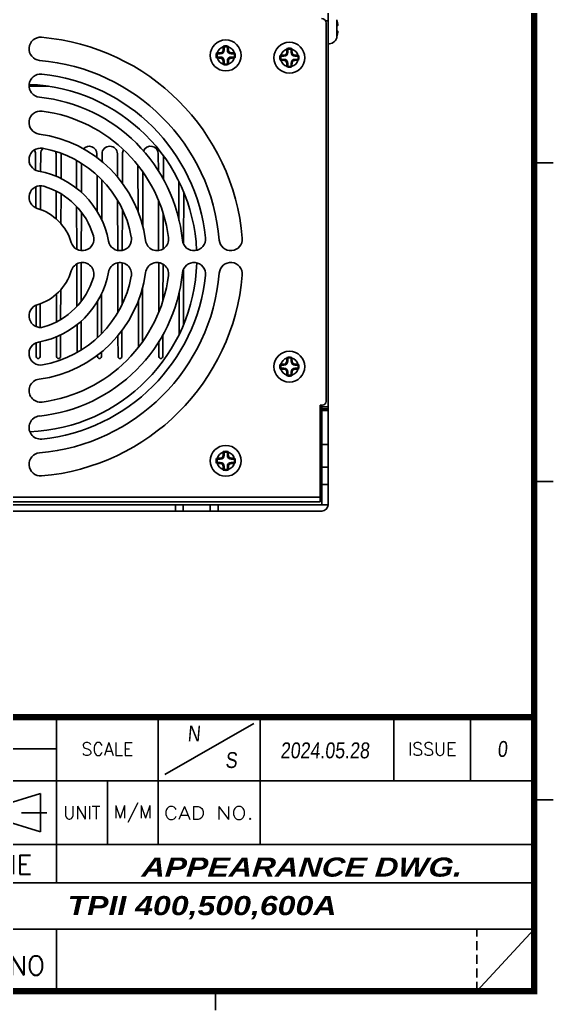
# Model space of a CAD drawing. Header units: millimetres. Extents: x 7299 to 8631, y -553 to 367.
# Drawn here: x 8493.3 to 8631.5, y -551.8 to -295.3 of the extents above; entities that cross this region are included whole.
import ezdxf
from ezdxf.enums import TextEntityAlignment as Align

# ---------------------------------------------------------------- set-up
doc = ezdxf.new("R2010")
doc.units = ezdxf.units.MM
doc.linetypes.add('HIDDEN', pattern=[3.525, 2.35, -1.175])
doc.layers.get('0').update_dxf_attribs({"linetype": 'CONTINUOUS'})
doc.styles.add('N', font='arialbi.ttf', dxfattribs={"width": 0.8, "oblique": 5})
doc.styles.add('OMI-1', font='arial.ttf', dxfattribs={"oblique": 1})
doc.styles.add('SIM', font='simplex')

msp = doc.modelspace()

# ---------------------------------------------------------------- linework, layer by layer
at = {"color": 7, "linetype": 'Continuous'}
for p, q in [((8573.12, -420.89), (8573.12, -164.09)), ((8572.41, -295.49), (8573.12, -295.49)), ((8572.62, -394.09), (8572.62, -296.09)), ((8575.38, -296.85), (8575.59, -296.81)), ((8575.38, -298.12), (8575.38, -296.85)), ((8575.43, -296.84), (8575.43, -295.26)), ((8575.59, -298.16), (8575.38, -298.12)), ((8575.38, -299.96), (8575.38, -299.87)), ((8575.43, -299.71), (8575.43, -298.13)), ((8546.21, -303.07), (8546.21, -302.27)), ((8547.04, -302.27), (8547.04, -303.07)), ((8544.41, -304.07), (8545.21, -304.07)), ((8545.21, -304.9), (8544.41, -304.9)), ((8545.21, -304.07), (8545.21, -303.79)), ((8545.21, -304.9), (8545.21, -305.18)), ((8546.21, -303.07), (8545.93, -303.07)), ((8547.04, -303.07), (8547.32, -303.07)), ((8548.04, -304.07), (8548.04, -303.79)), ((8548.04, -304.07), (8548.83, -304.07)), ((8548.83, -304.9), (8548.04, -304.9)), ((8548.04, -304.9), (8548.04, -305.18)), ((8560.91, -304.67), (8561.71, -304.67)), ((8561.71, -304.67), (8561.71, -304.41)), ((8562.71, -303.67), (8562.45, -303.67)), ((8562.71, -303.67), (8562.71, -302.87)), ((8563.54, -302.87), (8563.54, -303.67)), ((8563.54, -303.67), (8563.79, -303.67)), ((8564.54, -304.67), (8564.54, -304.41)), ((8564.54, -304.67), (8565.33, -304.67)), ((8546.21, -305.9), (8545.93, -305.9)), ((8546.21, -306.7), (8546.21, -305.9)), ((8547.04, -305.9), (8547.32, -305.9)), ((8547.04, -305.9), (8547.04, -306.7)), ((8561.71, -305.5), (8560.91, -305.5)), ((8561.71, -305.5), (8561.71, -305.76)), ((8562.71, -306.5), (8562.45, -306.5)), ((8562.71, -307.3), (8562.71, -306.5)), ((8563.54, -306.5), (8563.79, -306.5)), ((8563.54, -306.5), (8563.54, -307.3)), ((8565.33, -305.5), (8564.54, -305.5)), ((8564.54, -305.5), (8564.54, -305.76)), ((8495.66, -312.49), (8500.7, -312.49)), ((8497.38, -334.2), (8497.36, -329.98)), ((8498.68, -329.98), (8498.67, -334.57)), ((8502.68, -335.79), (8502.66, -329.98)), ((8503.98, -329.98), (8503.96, -336.38)), ((8513.27, -330.99), (8513.26, -329.98)), ((8514.58, -329.98), (8514.58, -331.98)), ((8518.58, -335.97), (8518.56, -329.98)), ((8519.88, -329.98), (8519.86, -337.63)), ((8529.18, -334.44), (8529.16, -329.98)), ((8530.48, -330.47), (8530.46, -336.61)), ((8507.99, -338.89), (8507.97, -331.7)), ((8509.27, -332.48), (8509.25, -339.97)), ((8523.91, -344.98), (8523.87, -332.99)), ((8513.31, -344.88), (8513.28, -335.52)), ((8525.17, -334.69), (8525.12, -348.77)), ((8497.4, -343.96), (8497.39, -338.53)), ((8498.66, -338.25), (8498.64, -344.41)), ((8514.56, -336.75), (8514.53, -347.18)), ((8534.51, -347.23), (8534.48, -337.14)), ((8502.71, -346.85), (8502.69, -339.64)), ((8503.95, -340.35), (8503.93, -348.07)), ((8535.75, -339.92), (8535.71, -353.38)), ((8508.04, -354.69), (8508, -343.64)), ((8518.64, -354.98), (8518.6, -342.01)), ((8529.24, -355.02), (8529.2, -342.03)), ((8509.24, -345.11), (8509.21, -355.03)), ((8519.84, -344.32), (8519.81, -354.99)), ((8530.43, -345.41), (8530.41, -354.59)), ((8508.08, -369.44), (8508.05, -358.48)), ((8509.2, -358.14), (8509.17, -368.16)), ((8518.69, -371.02), (8518.65, -358.19)), ((8519.8, -358.18), (8519.76, -368.99)), ((8529.29, -370.95), (8529.25, -358.15)), ((8530.4, -358.58), (8530.37, -367.95)), ((8535.69, -359.83), (8535.65, -374.31)), ((8502.79, -373.48), (8502.77, -366.27)), ((8503.88, -365.16), (8503.85, -372.88)), ((8514.47, -366.11), (8514.44, -376.56)), ((8525.08, -364.57), (8525.04, -378.68)), ((8534.6, -376.58), (8534.57, -365.71)), ((8497.5, -374.69), (8497.48, -369.18)), ((8498.56, -368.79), (8498.55, -374.92)), ((8513.41, -377.53), (8513.38, -368.17)), ((8524.01, -380), (8523.98, -368.01)), ((8508.12, -381.4), (8508.1, -374.2)), ((8509.15, -373.29), (8509.13, -380.79)), ((8503.84, -376.85), (8503.82, -382.49)), ((8519.74, -375.7), (8519.72, -382.49)), ((8530.34, -376.79), (8530.32, -382.49)), ((8497.52, -382.49), (8497.51, -378.92)), ((8498.54, -378.63), (8498.52, -382.49)), ((8502.82, -382.49), (8502.8, -377.33)), ((8518.72, -382.49), (8518.7, -377.07)), ((8529.32, -382.49), (8529.31, -378.53)), ((8513.42, -382.49), (8513.42, -382.07)), ((8514.43, -381.31), (8514.42, -382.49)), ((8560.91, -384.67), (8561.71, -384.67)), ((8561.71, -384.67), (8561.71, -384.41)), ((8562.71, -383.67), (8562.45, -383.67)), ((8562.71, -383.67), (8562.71, -382.87)), ((8563.54, -382.87), (8563.54, -383.67)), ((8563.54, -383.67), (8563.79, -383.67)), ((8564.54, -384.67), (8564.54, -384.41)), ((8564.54, -384.67), (8565.33, -384.67)), ((8561.71, -385.5), (8560.91, -385.5)), ((8561.71, -385.5), (8561.71, -385.76)), ((8562.71, -386.5), (8562.45, -386.5)), ((8562.71, -387.3), (8562.71, -386.5)), ((8563.54, -386.5), (8563.79, -386.5)), ((8563.54, -386.5), (8563.54, -387.3)), ((8565.33, -385.5), (8564.54, -385.5)), ((8564.54, -385.5), (8564.54, -385.76)), ((8571.12, -395.09), (8571.62, -395.09)), ((8571.12, -395.09), (8571.12, -420.09)), ((8573.12, -395.49), (8571.12, -395.49)), ((8571.52, -395.09), (8571.52, -420.89)), ((8573.12, -395.99), (8571.52, -395.99)), ((8573.12, -396.48), (8571.52, -396.48)), ((8573.12, -405.25), (8571.52, -405.25)), ((8546.21, -408.07), (8546.21, -407.27)), ((8547.04, -407.27), (8547.04, -408.07)), ((8544.41, -409.07), (8545.21, -409.07)), ((8545.21, -409.9), (8544.41, -409.9)), ((8545.21, -409.07), (8545.21, -408.79)), ((8545.21, -409.9), (8545.21, -410.18)), ((8546.21, -408.07), (8545.93, -408.07)), ((8547.04, -408.07), (8547.32, -408.07)), ((8548.04, -409.07), (8548.04, -408.79)), ((8548.04, -409.07), (8548.83, -409.07)), ((8548.83, -409.9), (8548.04, -409.9)), ((8548.04, -409.9), (8548.04, -410.18)), ((8546.21, -410.9), (8545.93, -410.9)), ((8546.21, -411.7), (8546.21, -410.9)), ((8547.04, -410.9), (8547.32, -410.9)), ((8547.04, -410.9), (8547.04, -411.7)), ((8573.12, -411.1), (8571.52, -411.1)), ((8573.12, -415.58), (8571.52, -415.58)), ((8287.12, -418.89), (8571.12, -418.89)), ((8571.12, -420.09), (8287.12, -420.09)), ((8285.12, -420.89), (8573.12, -420.89)), ((8286.72, -422.49), (8571.52, -422.49)), ((8533.62, -422.49), (8533.62, -420.89)), ((8535.62, -422.49), (8535.62, -420.89)), ((8542.62, -422.49), (8542.62, -420.89)), ((8544.62, -422.49), (8544.62, -420.89))]:
    msp.add_line(p, q, dxfattribs=at)
for p, q in [((8631.46, -332.31), (8626.51, -332.31)), ((8631.46, -414.81), (8626.51, -414.81)), ((8502.76, -475.86), (8502.76, -518.76)), ((8529.16, -475.86), (8529.16, -508.86)), ((8555.56, -475.86), (8555.56, -508.86)), ((8590.21, -475.86), (8590.21, -492.36)), ((8610.01, -492.36), (8610.01, -475.86)), ((8553.91, -477.51), (8530.81, -490.71)), ((8350.96, -484.11), (8502.76, -484.11)), ((8350.96, -492.36), (8626.51, -492.36)), ((8515.96, -492.36), (8515.96, -508.86)), ((8487.91, -498.96), (8498.63, -495.66)), ((8498.63, -495.66), (8498.63, -500.61)), ((8631.46, -497.31), (8626.51, -497.31)), ((8487.91, -502.26), (8498.63, -505.56)), ((8493.68, -500.61), (8500.28, -500.61)), ((8498.63, -505.56), (8498.63, -500.61)), ((8337.76, -508.86), (8626.51, -508.86)), ((8469.76, -518.76), (8626.51, -518.76)), ((8337.76, -530.75), (8626.51, -530.75)), ((8502.76, -530.75), (8502.76, -546.81)), ((8611.66, -546.81), (8626.51, -530.75)), ((8544.01, -551.76), (8544.01, -546.81))]:
    msp.add_line(p, q)
at = {"linetype": 'HIDDEN'}
msp.add_line((8611.66, -546.81), (8611.66, -530.75), dxfattribs=at)
at = {"const_width": 1.65}
msp.add_lwpolyline([(8626.51, 360.69), (7306.51, 360.69), (7306.51, -546.81), (8626.51, -546.81)], close=True, dxfattribs=at)
msp.add_lwpolyline([(8337.76, -546.81), (8337.76, -475.86), (8626.51, -475.86)], dxfattribs=at)
at = {"color": 7, "linetype": 'Continuous'}
for centre in [(8546.62, -304.49), (8563.12, -305.09), (8563.12, -385.09), (8546.62, -409.49)]:
    msp.add_circle(centre, 4, dxfattribs=at)
for centre, radius, start, end in [((8571.42, -296.09), 1.2, 0, 90), ((8566.42, -297.48), 9.27, 13.5486, 13.85), ((8566.41, -297.48), 9.28, 9.1364, 13.5472), ((8566.41, -297.48), 9.29, 8.7537, 9.1361), ((8570.75, -296.82), 4.9, 8.2178, 8.7541), ((8498.66, -302.78), 3, 85.1807, 265.1807), ((8494.12, -356.59), 57, 4.8193, 85.1807), ((8573.25, -299.23), 2.25, 266.8269, 341.2589), ((8573.06, -299.13), 2.43, 342.1097, 346.1532), ((8566.42, -297.49), 9.27, 346.15, 346.4514), ((8566.41, -297.49), 9.28, 346.4528, 350.8636), ((8566.41, -297.49), 9.29, 350.8639, 351.2463), ((8570.75, -298.15), 4.9, 351.2459, 351.7822), ((8546.62, -304.49), 2.31, 106.1579, 163.8421), ((8546.62, -304.49), 2.47, 75.102, 104.898), ((8541.44, -308.03), 7.47, 50.3172, 52.4862), ((8546.62, -304.49), 2.25, 79.3916, 100.6084), ((8551.81, -308.03), 7.47, 127.5138, 129.6828), ((8546.62, -304.49), 2.31, 16.1579, 73.8421), ((8563.12, -305.09), 2.47, 75.0921, 104.9079), ((8546.62, -304.49), 2.47, 165.102, 194.898), ((8550.16, -299.3), 7.47, 217.5138, 219.6828), ((8550.16, -309.67), 7.47, 140.3172, 142.4862), ((8546.62, -304.49), 2.25, 169.3916, 190.6084), ((8546.62, -304.49), 2.31, 196.1579, 253.8421), ((8545.21, -303.07), 1, 270, 0), ((8545.18, -303.04), 0.753, 272.4419, 357.5581), ((8545.21, -305.9), 1, 0, 90), ((8545.18, -305.93), 0.753, 2.4419, 87.5581), ((8548.04, -303.07), 1, 180, 270), ((8548.04, -305.9), 1, 90, 180), ((8546.62, -304.49), 2.31, 286.1579, 343.8421), ((8548.07, -303.04), 0.753, 182.4419, 267.5581), ((8548.07, -305.93), 0.753, 92.4419, 177.5581), ((8543.08, -299.3), 7.47, 320.3172, 322.4862), ((8546.62, -304.49), 2.25, 349.3916, 10.6084), ((8543.08, -309.67), 7.47, 37.5138, 39.6828), ((8546.62, -304.49), 2.47, 345.102, 14.898), ((8563.12, -305.09), 2.47, 165.0921, 194.9079), ((8561.43, -316.68), 12.25, 92.4827, 93.2562), ((8566.66, -299.9), 7.47, 217.5086, 219.6827), ((8563.12, -305.09), 2.25, 169.3916, 190.6084), ((8563.12, -305.09), 2.31, 106.1579, 163.8421), ((8563.04, -353.86), 49.46, 91.5492, 92.487), ((8561.71, -303.67), 1, 270, 0), ((8561.69, -303.65), 0.762, 271.5442, 358.4558), ((8612.34, -305.02), 49.9, 177.5171, 178.4466), ((8574.86, -303.4), 12.39, 176.7482, 177.5129), ((8557.93, -308.63), 7.47, 50.3173, 52.4914), ((8563.12, -305.09), 2.25, 79.3916, 100.6084), ((8568.31, -308.63), 7.47, 127.5086, 129.6827), ((8564.54, -303.67), 1, 180, 270), ((8551.53, -303.39), 12.25, 2.4827, 3.2562), ((8514.35, -305.01), 49.46, 1.5492, 2.487), ((8563.12, -305.09), 2.31, 16.1579, 73.8421), ((8564.56, -303.65), 0.762, 181.5432, 268.4568), ((8563.18, -354.3), 49.9, 87.5171, 88.4466), ((8559.58, -299.9), 7.47, 320.3173, 322.4914), ((8563.12, -305.09), 2.25, 349.3916, 10.6084), ((8564.81, -316.82), 12.39, 86.7482, 87.5129), ((8563.12, -305.09), 2.47, 345.0921, 14.9079), ((8494.12, -356.59), 51, 4.8193, 85.1807), ((8541.44, -300.95), 7.47, 307.5138, 309.6828), ((8546.62, -304.49), 2.47, 255.102, 284.898), ((8546.62, -304.49), 2.25, 259.3916, 280.6084), ((8551.81, -300.95), 7.47, 230.3172, 232.4862), ((8566.66, -310.27), 7.47, 140.3173, 142.4914), ((8561.44, -293.35), 12.39, 266.7482, 267.5129), ((8563.12, -305.09), 2.31, 196.1579, 253.8421), ((8563.06, -255.87), 49.9, 267.5171, 268.4466), ((8561.71, -306.5), 1, 0, 90), ((8561.69, -306.52), 0.762, 1.5442, 88.4558), ((8611.9, -305.16), 49.46, 181.5492, 182.487), ((8574.72, -306.78), 12.25, 182.4827, 183.2562), ((8557.93, -301.54), 7.47, 307.5086, 309.6827), ((8563.12, -305.09), 2.47, 255.0921, 284.9079), ((8563.12, -305.09), 2.25, 259.3916, 280.6084), ((8564.54, -306.5), 1, 90, 180), ((8568.31, -301.54), 7.47, 230.3173, 232.4914), ((8551.38, -306.77), 12.39, 356.7482, 357.5129), ((8563.12, -305.09), 2.31, 286.1579, 343.8421), ((8513.91, -305.15), 49.9, 357.5171, 358.4466), ((8564.56, -306.52), 0.762, 91.5432, 178.4568), ((8563.2, -256.31), 49.46, 271.5492, 272.487), ((8559.58, -310.27), 7.47, 37.5086, 39.6827), ((8564.81, -293.49), 12.25, 272.4827, 273.2562), ((8498.66, -312.32), 3, 84.1486, 264.1486), ((8494.12, -356.59), 47.5, 5.8514, 84.1486), ((8494.12, -356.99), 45, 2.5746, 88.026), ((8494.12, -356.59), 41.5, 5.8514, 84.1486), ((8498.66, -321.88), 3, 82.5524, 262.5524), ((8494.12, -356.59), 38, 7.4476, 82.5524), ((8494.12, -356.59), 32, 7.4476, 82.5524), ((8511.27, -329.99), 1.99, 0.1718, 139.0272), ((8516.57, -329.99), 1.99, 0.1718, 179.8282), ((8527.17, -329.99), 1.99, 0.1718, 158.6114), ((8498.66, -331.49), 3, 79.752, 259.752), ((8495.37, -329.99), 1.99, 0.1718, 31.2091), ((8500.67, -329.99), 1.99, 134.2407, 179.8282), ((8494.12, -356.59), 28.5, 10.248, 79.752), ((8500.67, -329.99), 1.99, 0.1718, 17.352), ((8505.97, -329.99), 1.99, 176.0539, 179.8282), ((8521.87, -329.99), 1.99, 148.8767, 179.8282), ((8494.12, -356.59), 22.5, 10.248, 79.752), ((8498.66, -341.24), 3, 73.5282, 253.5282), ((8494.12, -356.59), 19, 16.4718, 73.5282), ((8494.12, -356.59), 13, 16.4718, 73.5282), ((8509.47, -352.05), 3, 196.4718, 16.4718), ((8519.22, -352.05), 3, 190.248, 10.248), ((8528.83, -352.05), 3, 187.4476, 7.4476), ((8538.39, -352.05), 3, 185.8514, 5.8514), ((8547.93, -352.05), 3, 184.8193, 4.8193), ((8494.12, -356.99), 45, 272.2149, 358.4378), ((8509.47, -361.12), 3, 343.5282, 163.5282), ((8519.22, -361.12), 3, 349.752, 169.752), ((8528.83, -361.12), 3, 352.5524, 172.5524), ((8538.39, -361.12), 3, 354.1486, 174.1486), ((8547.93, -361.12), 3, 355.1807, 175.1807), ((8494.12, -356.59), 13, 286.4718, 343.5282), ((8494.12, -356.59), 22.5, 280.248, 349.752), ((8494.12, -356.59), 32, 277.4476, 352.5524), ((8494.12, -356.59), 41.5, 275.8514, 354.1486), ((8494.12, -356.59), 51, 274.8193, 355.1807), ((8494.12, -356.59), 57, 274.8193, 355.1807), ((8494.12, -356.59), 47.5, 275.8514, 354.1486), ((8494.12, -356.59), 38, 277.4476, 352.5524), ((8494.12, -356.59), 28.5, 280.248, 349.752), ((8494.12, -356.59), 19, 286.4718, 343.5282), ((8498.66, -371.93), 3, 106.4718, 286.4718), ((8498.66, -381.68), 3, 100.248, 280.248), ((8498.02, -382.49), 0.5, 180.1705, 359.8282), ((8503.32, -382.49), 0.5, 180.1705, 359.8282), ((8513.92, -382.49), 0.5, 180.1705, 359.8282), ((8519.22, -382.49), 0.5, 180.1705, 359.8282), ((8529.82, -382.49), 0.5, 180.1705, 359.8282), ((8563.12, -385.09), 2.47, 165.0921, 194.9079), ((8561.43, -396.68), 12.25, 92.4827, 93.2562), ((8566.66, -379.9), 7.47, 217.5086, 219.6827), ((8563.12, -385.09), 2.25, 169.3916, 190.6084), ((8563.12, -385.09), 2.31, 106.1579, 163.8421), ((8563.04, -433.86), 49.46, 91.5492, 92.487), ((8561.71, -383.67), 1, 270, 0), ((8561.69, -383.65), 0.762, 271.5442, 358.4558), ((8612.34, -385.02), 49.9, 177.5171, 178.4466), ((8574.86, -383.4), 12.39, 176.7482, 177.5129), ((8563.12, -385.09), 2.47, 75.0921, 104.9079), ((8557.93, -388.63), 7.47, 50.3173, 52.4914), ((8563.12, -385.09), 2.25, 79.3916, 100.6084), ((8568.31, -388.63), 7.47, 127.5086, 129.6827), ((8564.54, -383.67), 1, 180, 270), ((8551.53, -383.39), 12.25, 2.4827, 3.2562), ((8514.35, -385.01), 49.46, 1.5492, 2.487), ((8563.12, -385.09), 2.31, 16.1579, 73.8421), ((8564.56, -383.65), 0.762, 181.5432, 268.4568), ((8563.18, -434.3), 49.9, 87.5171, 88.4466), ((8559.58, -379.9), 7.47, 320.3173, 322.4914), ((8563.12, -385.09), 2.25, 349.3916, 10.6084), ((8564.81, -396.82), 12.39, 86.7482, 87.5129), ((8563.12, -385.09), 2.47, 345.0921, 14.9079), ((8566.66, -390.27), 7.47, 140.3173, 142.4914), ((8561.44, -373.35), 12.39, 266.7482, 267.5129), ((8563.12, -385.09), 2.31, 196.1579, 253.8421), ((8563.06, -335.87), 49.9, 267.5171, 268.4466), ((8561.71, -386.5), 1, 0, 90), ((8561.69, -386.52), 0.762, 1.5442, 88.4558), ((8611.9, -385.16), 49.46, 181.5492, 182.487), ((8574.72, -386.78), 12.25, 182.4827, 183.2562), ((8557.93, -381.54), 7.47, 307.5086, 309.6827), ((8563.12, -385.09), 2.25, 259.3916, 280.6084), ((8564.54, -386.5), 1, 90, 180), ((8568.31, -381.54), 7.47, 230.3173, 232.4914), ((8551.38, -386.77), 12.39, 356.7482, 357.5129), ((8563.12, -385.09), 2.31, 286.1579, 343.8421), ((8513.91, -385.15), 49.9, 357.5171, 358.4466), ((8564.56, -386.52), 0.762, 91.5432, 178.4568), ((8563.2, -336.31), 49.46, 271.5492, 272.487), ((8559.58, -390.27), 7.47, 37.5086, 39.6827), ((8564.81, -373.49), 12.25, 272.4827, 273.2562), ((8498.66, -391.29), 3, 97.4476, 277.4476), ((8563.12, -385.09), 2.47, 255.0921, 284.9079), ((8571.62, -394.09), 1, 270, 0), ((8498.66, -400.85), 3, 95.8514, 275.8514), ((8498.66, -410.39), 3, 94.8193, 274.8193), ((8546.62, -409.49), 2.31, 106.1579, 163.8421), ((8546.62, -409.49), 2.47, 75.102, 104.898), ((8541.44, -413.03), 7.47, 50.3172, 52.4862), ((8546.62, -409.49), 2.25, 79.3916, 100.6084), ((8551.81, -413.03), 7.47, 127.5138, 129.6828), ((8546.62, -409.49), 2.31, 16.1579, 73.8421), ((8546.62, -409.49), 2.47, 165.102, 194.898), ((8550.16, -404.3), 7.47, 217.5138, 219.6828), ((8550.16, -414.67), 7.47, 140.3172, 142.4862), ((8546.62, -409.49), 2.25, 169.3916, 190.6084), ((8546.62, -409.49), 2.31, 196.1579, 253.8421), ((8545.21, -408.07), 1, 270, 0), ((8545.18, -408.04), 0.753, 272.4419, 357.5581), ((8545.21, -410.9), 1, 0, 90), ((8545.18, -410.93), 0.753, 2.4419, 87.5581), ((8548.04, -408.07), 1, 180, 270), ((8548.04, -410.9), 1, 90, 180), ((8546.62, -409.49), 2.31, 286.1579, 343.8421), ((8548.07, -408.04), 0.753, 182.4419, 267.5581), ((8548.07, -410.93), 0.753, 92.4419, 177.5581), ((8543.08, -404.3), 7.47, 320.3172, 322.4862), ((8546.62, -409.49), 2.25, 349.3916, 10.6084), ((8543.08, -414.67), 7.47, 37.5138, 39.6828), ((8546.62, -409.49), 2.47, 345.102, 14.898), ((8541.44, -405.95), 7.47, 307.5138, 309.6828), ((8546.62, -409.49), 2.47, 255.102, 284.898), ((8546.62, -409.49), 2.25, 259.3916, 280.6084), ((8551.81, -405.95), 7.47, 230.3172, 232.4862), ((8571.52, -420.89), 1.6, 270, 0)]:
    msp.add_arc(centre, radius, start, end, dxfattribs=at)
for points, knots in [([(8575.59, -296.81), (8575.6, -296.81), (8575.61, -296.8), (8575.62, -296.78), (8575.63, -296.74), (8575.63, -296.68), (8575.64, -296.6), (8575.63, -296.5), (8575.62, -296.33), (8575.61, -296.2), (8575.59, -296.12)], [0, 0, 0, 0, 0.035239, 0.062063, 0.096325, 0.187768, 0.308598, 0.455433, 0.623473, 1, 1, 1, 1]), ([(8575.59, -298.85), (8575.61, -298.77), (8575.62, -298.64), (8575.63, -298.47), (8575.64, -298.37), (8575.63, -298.29), (8575.63, -298.23), (8575.62, -298.19), (8575.61, -298.17), (8575.6, -298.16), (8575.59, -298.16)], [0, 0, 0, 0, 0.376536, 0.544578, 0.691409, 0.812235, 0.903676, 0.937938, 0.964762, 1, 1, 1, 1]), ([(8545.93, -303.07), (8545.93, -302.99), (8545.95, -302.66), (8545.97, -302.34), (8545.99, -302.1)], [0, 0, 0, 0, 0.255269, 1, 1, 1, 1]), ([(8547.26, -302.1), (8547.26, -302.18), (8547.29, -302.5), (8547.3, -302.83), (8547.32, -303.07)], [0, 0, 0, 0, 0.244272, 1, 1, 1, 1]), ([(8544.23, -303.85), (8544.31, -303.84), (8544.64, -303.82), (8544.96, -303.8), (8545.21, -303.79)], [0, 0, 0, 0, 0.244271, 1, 1, 1, 1]), ([(8545.21, -305.18), (8545.12, -305.18), (8544.8, -305.16), (8544.48, -305.14), (8544.23, -305.12)], [0, 0, 0, 0, 0.255271, 1, 1, 1, 1]), ([(8548.04, -303.79), (8548.12, -303.8), (8548.44, -303.81), (8548.77, -303.83), (8549.01, -303.85)], [0, 0, 0, 0, 0.255271, 1, 1, 1, 1]), ([(8549.01, -305.12), (8548.93, -305.13), (8548.61, -305.15), (8548.28, -305.17), (8548.04, -305.18)], [0, 0, 0, 0, 0.244271, 1, 1, 1, 1]), ([(8545.99, -306.87), (8545.98, -306.79), (8545.96, -306.47), (8545.94, -306.15), (8545.93, -305.9)], [0, 0, 0, 0, 0.244272, 1, 1, 1, 1]), ([(8547.32, -305.9), (8547.31, -305.98), (8547.3, -306.31), (8547.28, -306.63), (8547.26, -306.87)], [0, 0, 0, 0, 0.255269, 1, 1, 1, 1]), ([(8545.93, -408.07), (8545.93, -407.99), (8545.95, -407.66), (8545.97, -407.34), (8545.99, -407.1)], [0, 0, 0, 0, 0.255269, 1, 1, 1, 1]), ([(8547.26, -407.1), (8547.26, -407.18), (8547.29, -407.5), (8547.3, -407.83), (8547.32, -408.07)], [0, 0, 0, 0, 0.244272, 1, 1, 1, 1]), ([(8544.23, -408.85), (8544.31, -408.84), (8544.64, -408.82), (8544.96, -408.8), (8545.21, -408.79)], [0, 0, 0, 0, 0.244271, 1, 1, 1, 1]), ([(8545.21, -410.18), (8545.12, -410.18), (8544.8, -410.16), (8544.48, -410.14), (8544.23, -410.12)], [0, 0, 0, 0, 0.255271, 1, 1, 1, 1]), ([(8548.04, -408.79), (8548.12, -408.8), (8548.44, -408.81), (8548.77, -408.83), (8549.01, -408.85)], [0, 0, 0, 0, 0.255271, 1, 1, 1, 1]), ([(8549.01, -410.12), (8548.93, -410.13), (8548.61, -410.15), (8548.28, -410.17), (8548.04, -410.18)], [0, 0, 0, 0, 0.244271, 1, 1, 1, 1]), ([(8545.99, -411.87), (8545.98, -411.79), (8545.96, -411.47), (8545.94, -411.15), (8545.93, -410.9)], [0, 0, 0, 0, 0.244272, 1, 1, 1, 1]), ([(8547.32, -410.9), (8547.31, -410.98), (8547.3, -411.31), (8547.28, -411.63), (8547.26, -411.87)], [0, 0, 0, 0, 0.255269, 1, 1, 1, 1])]:
    msp.add_open_spline(points, degree=3, knots=knots, dxfattribs=at)

# ---------------------------------------------------------------- texts
at = {"oblique": 5}
for s, height, style, width, p in [('N', 4.12, 'OMI-1', 0.8, (8536.67, -482.16)), ('S', 4.12, 'OMI-1', 0.8, (8546.49, -489.04)), ('APPEARANCE DWG.', 4.95, 'N', 1.2, (8524.77, -517.17))]:
    msp.add_text(s, height=height, dxfattribs=dict(at, style=style, width=width)).set_placement(p)
at = {"style": 'OMI-1', "oblique": 5, "width": 0.8}
for s, height, p in [('0', 4.12, (8618.26, -484.11)), ('2024.05.28', 4.125, (8572.29, -484.47))]:
    msp.add_text(s, height=height, dxfattribs=at).set_placement(p, align=Align.MIDDLE_CENTER)
at = {"style": 'SIM'}
for s, height, p in [('SCALE', 3.3, (8515.96, -484.11)), ('ISSUE', 3.3, (8600.11, -484.11)), ('UNIT', 3.3, (8509.36, -500.61)), ('M/M', 3.3, (8522.56, -500.61)), ('NAME', 4.95, (8487.66, -514.07)), ('DWG.NO', 4.95, (8487.08, -540.21))]:
    msp.add_text(s, height=height, dxfattribs=at).set_placement(p, align=Align.MIDDLE)
at = {"style": 'SIM', "width": 1.148815}
msp.add_text('CAD NO.', height=3.3, dxfattribs=at).set_placement((8530.54, -502.34), (8553.83, -502.34), align=Align.FIT)
at = {"style": 'N', "width": 1.2}
msp.add_text('TPII 400,500,600A ', height=4.95, dxfattribs=at).set_placement((8505.65, -527.14))

doc.saveas('drawing.dxf')
